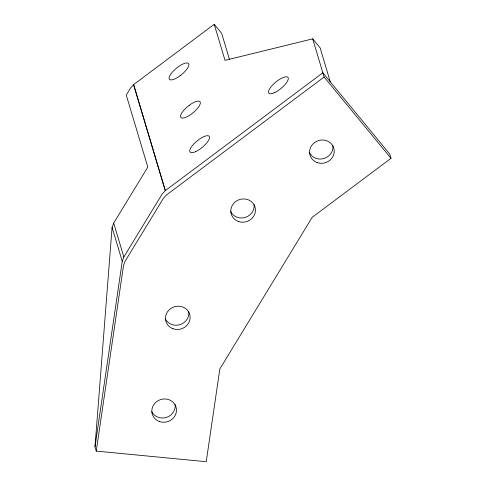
<?xml version="1.0" encoding="UTF-8"?>
<svg xmlns="http://www.w3.org/2000/svg" width="486" height="486" viewBox="0 0 486 486"><rect width="100%" height="100%" fill="white"/><g stroke="black" fill="none" stroke-linecap="round" stroke-linejoin="round"><path stroke-width="0.73" d="M94.983 446.853L122.253 261.322L123.833 256.973L162.111 194.139L165.313 190.634L322.844 72.791L389.754 154.086L391.017 158.321L312.255 217.242L219.854 368.935L206.216 461.7L96.246 451.093L94.983 446.853L112.078 227.412L113.712 223.074L147.805 167.099L126.269 95.074L130.448 88.215L133.589 84.625L214.229 24.3L221.665 33.334L229.435 59.286M96.246 451.093L123.517 265.556L125.102 261.213L163.375 198.379L166.577 194.874L324.107 77.025L312.717 38.856L225.024 60.349L214.229 24.3M180.251 75.682L182.742 73.617A12.399 4.119 -39.5 0 0 185.032 63.216L182.809 64.079A12.411 4.398 -39.9 0 0 175.209 69.243A12.399 4.119 -39.5 0 0 169.371 79.279A12.399 4.119 -39.5 0 0 180.239 75.664M133.589 84.625L155.174 156.753M324.107 77.025L391.017 158.321M312.717 38.856L320.153 47.889L330.28 81.824M155.101 156.686L165.313 190.634M133.65 84.71L165.228 190.36M113.712 223.074L123.833 256.973M112.078 227.412L122.253 261.322M254.111 204.478A12.399 11.585 -16.6 0 1 244.968 217.503A12.399 11.585 -16.6 0 1 230.437 211.118M332.88 145.557A12.399 11.585 -16.6 0 1 323.737 158.582A12.399 11.585 -16.6 0 1 309.199 152.197M175.136 404.504A12.399 11.585 -16.6 0 1 166.309 417.444A12.399 11.585 -16.6 0 1 151.717 411.691M188.775 311.739A12.399 11.585 -16.6 0 1 179.942 324.672A12.399 11.585 -16.6 0 1 165.355 318.925M189.169 105.353L186.673 107.406A12.399 4.119 -39.5 0 0 180.841 117.454A12.399 4.119 -39.5 0 0 191.703 113.839L194.212 111.786A12.399 4.119 -39.5 0 0 200.032 101.738A12.399 4.119 -39.5 0 0 189.169 105.353M317.091 162.549A12.399 11.585 -16.6 0 0 334.143 149.791A12.399 11.585 -16.6 0 0 314.46 142.617A12.399 11.585 -16.6 0 0 317.091 162.549M238.322 221.47A12.399 11.585 -16.6 0 0 255.375 208.713A12.399 11.585 -16.6 0 0 235.698 201.538A12.399 11.585 -16.6 0 0 238.322 221.47M172.986 328.73A12.399 11.585 -16.6 0 0 190.038 315.973A12.399 11.585 -16.6 0 0 170.361 308.804A12.399 11.585 -16.6 0 0 172.986 328.73M159.347 421.496A12.399 11.585 -16.6 0 0 176.4 408.738A12.399 11.585 -16.6 0 0 156.723 401.57A12.399 11.585 -16.6 0 0 159.347 421.496M195.803 151.559A12.399 4.119 -39.5 0 0 209.478 136.839A12.399 4.119 -39.5 0 0 193.61 144.214A12.399 4.119 -39.5 0 0 195.803 151.559M274.572 92.638A12.399 4.119 -39.5 0 0 288.241 77.918A12.399 4.119 -39.5 0 0 272.379 85.287A12.399 4.119 -39.5 0 0 274.572 92.638"/></g></svg>
